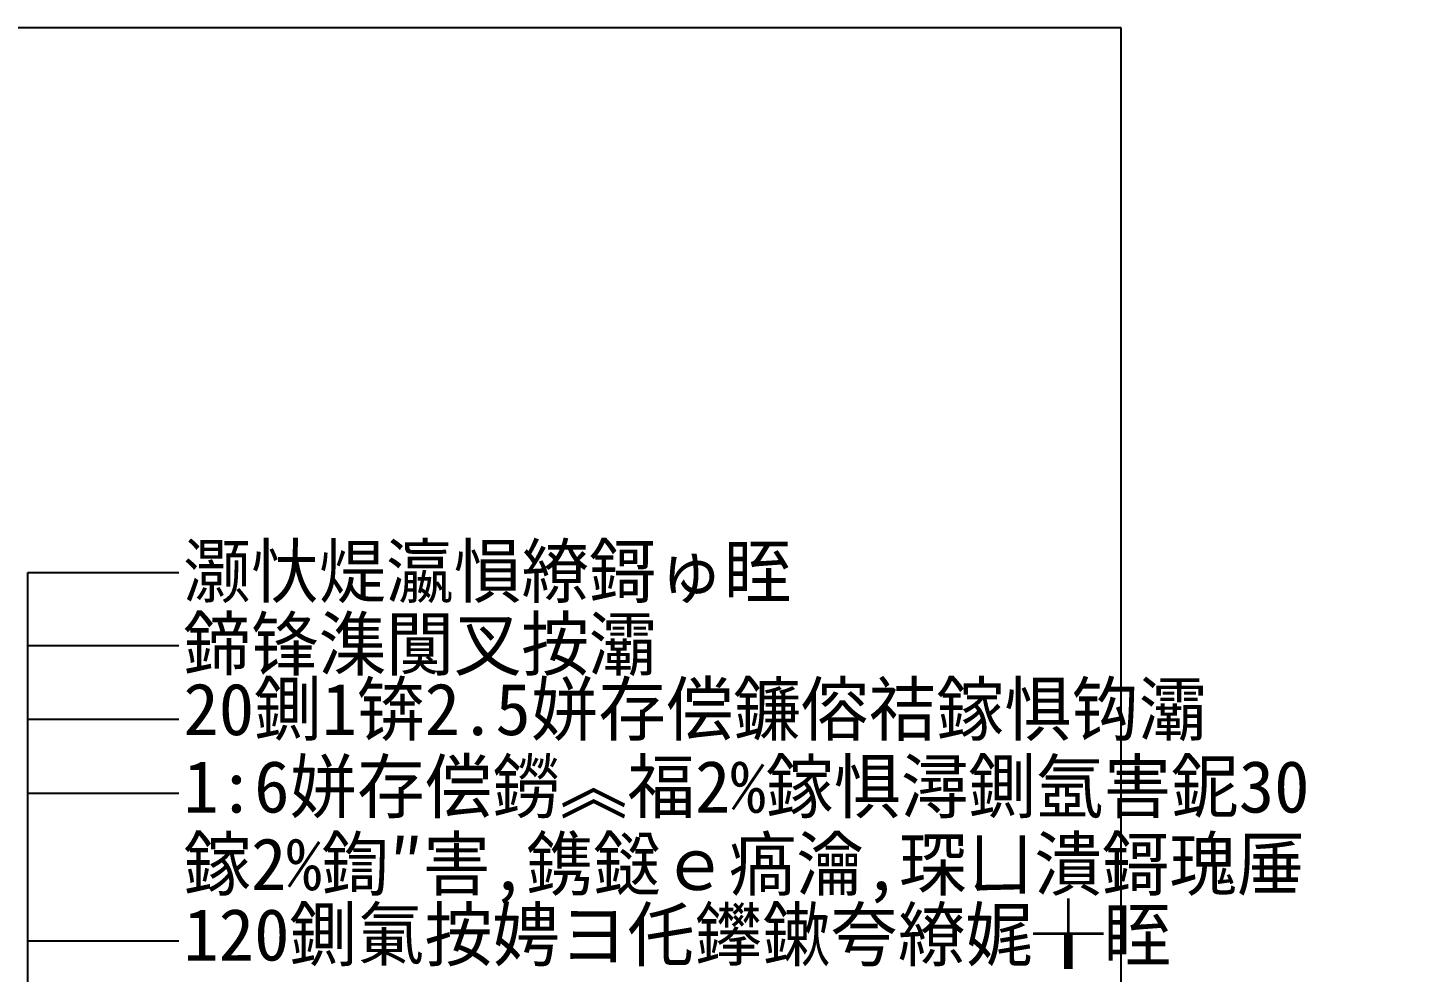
# Model space of a CAD drawing. Header units: metres. Extents: x 0 to 277, y 0 to 184.
# Drawn here: x 195.9 to 277.4, y 128.5 to 183.7 of the extents above; entities that cross this region are included whole.
import ezdxf

# ---------------------------------------------------------------- set-up
doc = ezdxf.new("R2010")
doc.units = ezdxf.units.M
doc.layers.add(' ', color=7, linetype='Continuous')

msp = doc.modelspace()

# ---------------------------------------------------------------- linework, layer by layer
for p, q in [((259.82, 183.71), (0, 183.71)), ((259.82, 0), (259.82, 183.71)), ((195.89, 85.02), (195.89, 151.84)), ((195.89, 151.84), (204.72, 151.84)), ((195.89, 147.58), (204.72, 147.58)), ((195.89, 143.26), (204.72, 143.26)), ((195.89, 138.94), (204.72, 138.94)), ((195.89, 130.3), (204.72, 130.3))]:
    msp.add_line(p, q)

# ---------------------------------------------------------------- texts
at = {"layer": ' '}
for s, p in [('灏忕煶瀛愪繚鎶ゅ眰', (204.98, 150.4)), ('鍗锋潗闃叉按灞', (204.98, 146.14)), ('20鍘1锛2.5姘存偿鐮傛祮鎵惧钩灞', (204.98, 142.33)), ('1:6姘存偿鐒︽福2%鎵惧潯鍘氬害鈮30', (204.98, 137.8)), ('鎵2%鍧″害,鎸鎹ｅ瘑瀹,琛ㄩ潰鎶瑰厜', (204.98, 133.27)), ('120鍘氭按娉ヨ仛鑻鏉夸繚娓╁眰', (204.98, 129.14))]:
    msp.add_text(s, height=3.04, dxfattribs=at).set_placement(p)

doc.saveas('drawing.dxf')
